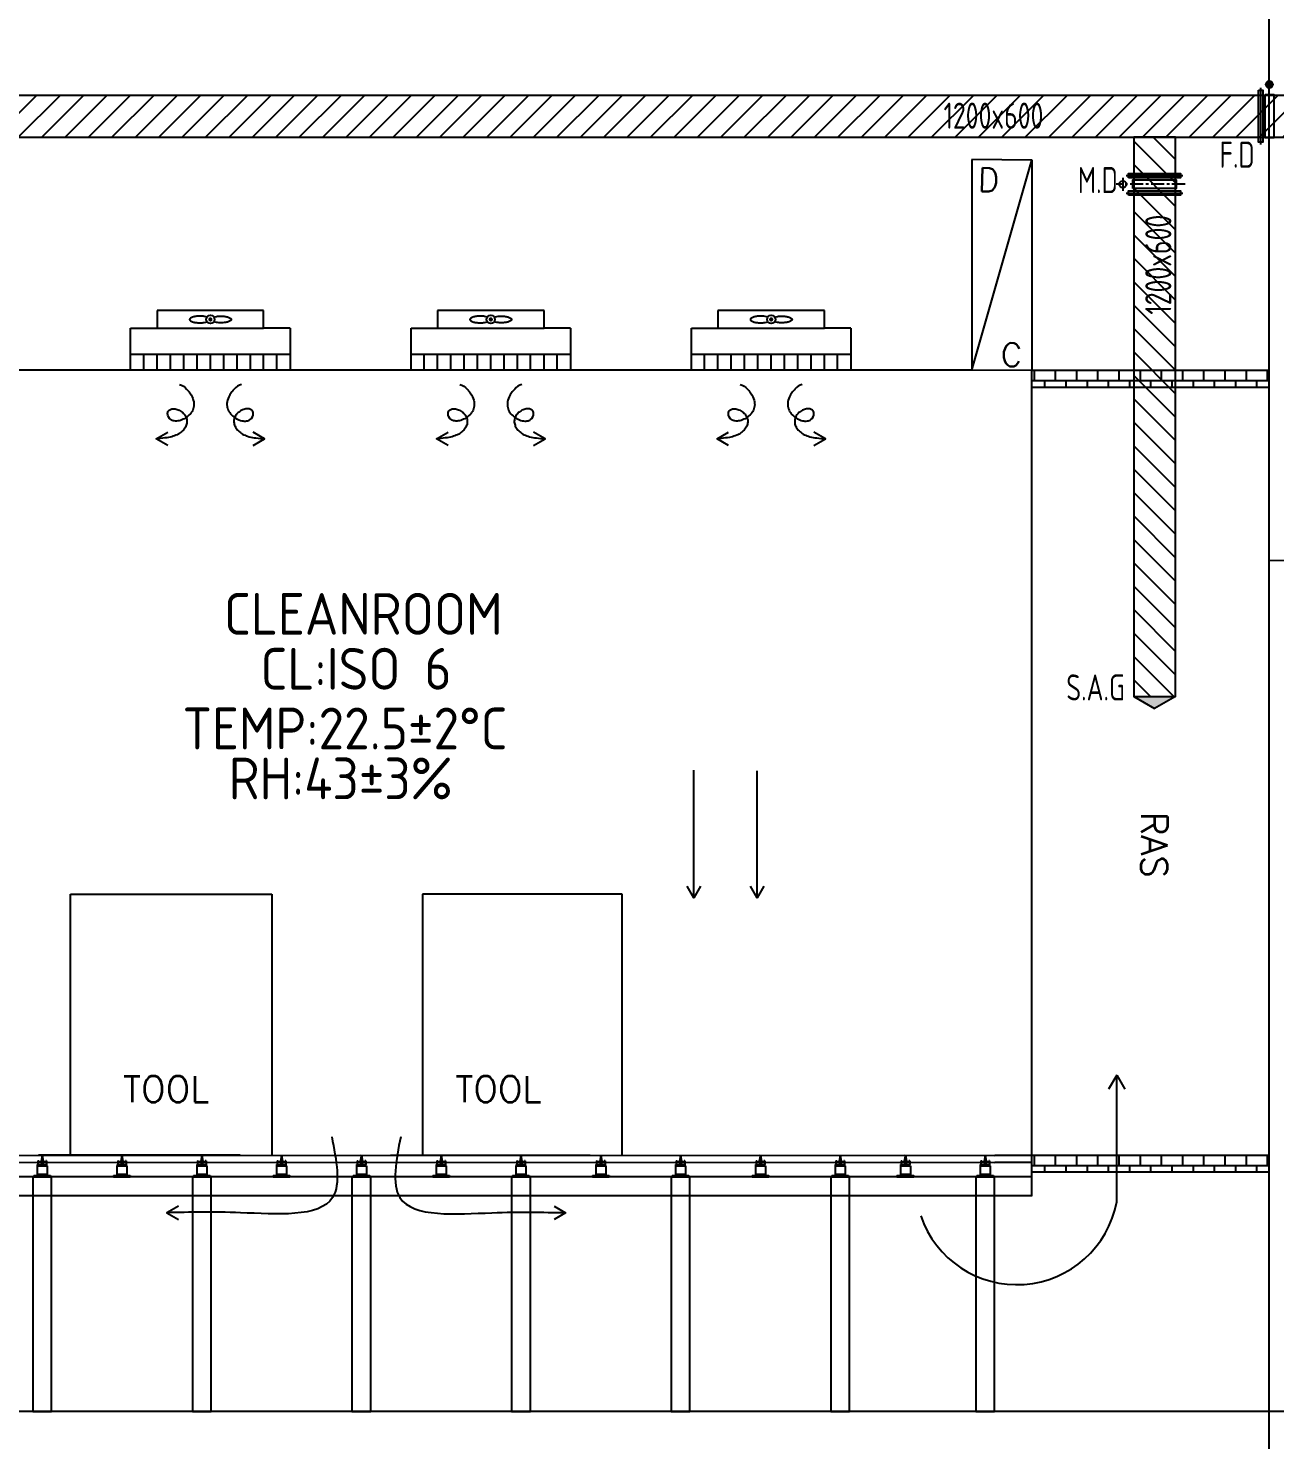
# Model space of a CAD drawing. Header units: millimetres. Extents: x 108 to 3316, y 96 to 2090.
# Drawn here: x 428.6 to 548.1, y 1399 to 1534.3 of the extents above; entities that cross this region are included whole.
import ezdxf
from ezdxf.enums import TextEntityAlignment as Align

# ---------------------------------------------------------------- set-up
doc = ezdxf.new("R2010")
doc.units = ezdxf.units.MM
doc.linetypes.add('CENTER', pattern=[2, 1.25, -0.25, 0.25, -0.25])
for name, color, linetype in [('A-DETL-01', 1, 'Continuous'), ('M-CEQPM-MAU', 22, 'Continuous'), ('M-CMDUCT-LINE', 15, 'Continuous'), ('M-EQPM-TXT', 4, 'Continuous'), ('M-FM-LINE3', 3, 'Continuous'), ('M-HVAC-CMDUCT', 150, 'Continuous'), ('U-EX-TXT', 4, 'Continuous')]:
    doc.layers.add(name, color=color, linetype=linetype)
doc.styles.add('AA-TXT', font='isocp.shx', dxfattribs={"bigfont": 'chineset.shx'})
doc.styles.add('STDTEXT', font='simplex.shx', dxfattribs={"bigfont": 'china.shx'})

msp = doc.modelspace()

# ---------------------------------------------------------------- hatches: boundary and pattern name
at = {"layer": 'M-CEQPM-MAU'}
h = msp.add_hatch(dxfattribs=at)
h.set_pattern_fill('AR-B88', color=252, scale=0.01)
h.set_pattern_definition([(360, (-40365.8733, -83244.0497), (1e-15, 2.032), []), (90, (-40365.8733, -83244.0497), (-1.016, 2.032), [2.032, -2.032])])
h.paths.add_polyline_path([(524.82, 1501.47), (547.57, 1501.47), (547.57, 1499.86), (524.82, 1499.86)])
h = msp.add_hatch(dxfattribs=at)
h.set_pattern_fill('AR-B88', color=252, scale=0.01)
h.set_pattern_definition([(360, (-40365.8733, -83319.2776), (1e-15, 2.032), []), (90, (-40365.8733, -83319.2776), (-1.016, 2.032), [2.032, -2.032])])
h.paths.add_polyline_path([(524.82, 1426.24), (547.57, 1426.24), (547.57, 1424.63), (524.82, 1424.63)])
at = {"layer": 'M-CMDUCT-LINE'}
h = msp.add_hatch(dxfattribs=at)
h.set_pattern_fill('ANSI31', color=256, scale=0.5, style=0)
h.set_pattern_definition([(45, (1261.0104, 1351.3974), (-1.122532, 1.122532), [])])
h.paths.add_polyline_path([(691.61, 1527.85), (377.68, 1527.85), (377.68, 1523.85), (691.61, 1523.85)])
h = msp.add_hatch(dxfattribs=at)
h.set_pattern_fill('ANSI31', color=256, scale=0.5, angle=-90, style=0)
h.set_pattern_definition([(315, (360.6241, 671.4368), (1.122532, 1.122532), [])])
h.paths.add_polyline_path([(534.6, 1523.85), (534.6, 1470.22), (538.6, 1470.22), (538.6, 1523.85)])
at = {"layer": 'M-FM-LINE3', "linetype": 'Continuous'}
h = msp.add_hatch(color=256, dxfattribs=at)
edge = h.paths.add_edge_path()
edge.add_arc((547.6, 1528.89), 0.333, 0, 360)
at = {"layer": 'M-HVAC-CMDUCT'}
msp.add_hatch(color=256, dxfattribs=at).paths.add_polyline_path([(534.6, 1470.22), (538.6, 1470.22), (536.6, 1469.07)])

# ---------------------------------------------------------------- linework, layer by layer
at = {"color": 252}
for points in [[(547.57, 1501.47), (524.82, 1501.47)], [(547.57, 1499.86), (524.82, 1499.86)], [(547.57, 1426.24), (524.82, 1426.24)], [(547.57, 1424.63), (524.82, 1424.63)]]:
    msp.add_lwpolyline(points, dxfattribs=at)
at = {"layer": 'A-DETL-01', "color": 252, "linetype": 'Continuous'}
for p, q in [((547.57, 1539.05), (547.57, 1401.69)), ((547.57, 1401.69), (547.57, 1264.33))]:
    msp.add_line(p, q, dxfattribs=at)
at = {"layer": 'M-CEQPM-MAU', "color": 252}
for p, q in [((524.82, 1521.63), (524.82, 1501.47)), ((524.82, 1501.47), (519.08, 1501.52)), ((432.68, 1426.27), (432.68, 1451.27)), ((432.68, 1451.27), (451.99, 1451.27)), ((451.99, 1451.27), (451.99, 1426.27)), ((485.56, 1451.27), (466.42, 1451.27)), ((466.42, 1451.27), (466.42, 1426.27)), ((485.56, 1426.27), (485.56, 1451.27)), ((448.93, 1426.27), (429.62, 1426.27)), ((463.36, 1426.27), (482.5, 1426.27))]:
    msp.add_line(p, q, dxfattribs=at)
at = {"layer": 'M-CEQPM-MAU', "color": 252, "ltscale": 0.1}
for p, q in [((440.99, 1507.22), (440.99, 1505.52)), ((451.19, 1507.22), (440.99, 1507.22)), ((451.19, 1505.52), (451.19, 1507.22)), ((467.87, 1507.22), (467.87, 1505.52)), ((478.07, 1507.22), (467.87, 1507.22)), ((478.07, 1505.52), (478.07, 1507.22)), ((494.75, 1507.22), (494.75, 1505.52)), ((504.95, 1507.22), (494.75, 1507.22)), ((504.95, 1505.52), (504.95, 1507.22)), ((438.44, 1505.52), (440.99, 1505.52)), ((438.44, 1501.52), (438.44, 1505.52)), ((440.99, 1505.52), (451.19, 1505.52)), ((453.74, 1505.52), (451.19, 1505.52)), ((453.74, 1505.52), (453.74, 1501.52)), ((465.32, 1505.52), (467.87, 1505.52)), ((465.32, 1501.52), (465.32, 1505.52)), ((467.87, 1505.52), (478.07, 1505.52)), ((480.62, 1505.52), (478.07, 1505.52)), ((480.62, 1505.52), (480.62, 1501.52)), ((492.2, 1505.52), (494.75, 1505.52)), ((492.2, 1501.52), (492.2, 1505.52)), ((494.75, 1505.52), (504.95, 1505.52)), ((507.5, 1505.52), (504.95, 1505.52)), ((507.5, 1505.52), (507.5, 1501.52)), ((453.74, 1503.02), (438.44, 1503.02)), ((439.72, 1501.52), (439.72, 1503.02)), ((440.99, 1501.52), (440.99, 1503.02)), ((442.27, 1501.52), (442.27, 1503.02)), ((443.54, 1501.52), (443.54, 1503.02)), ((444.82, 1501.52), (444.82, 1503.02)), ((446.09, 1501.52), (446.09, 1503.02)), ((447.37, 1501.52), (447.37, 1503.02)), ((448.64, 1501.52), (448.64, 1503.02)), ((449.92, 1501.52), (449.92, 1503.02)), ((451.19, 1501.52), (451.19, 1503.02)), ((452.47, 1501.52), (452.47, 1503.02)), ((480.62, 1503.02), (465.32, 1503.02)), ((466.59, 1501.52), (466.59, 1503.02)), ((467.87, 1501.52), (467.87, 1503.02)), ((469.14, 1501.52), (469.14, 1503.02)), ((470.42, 1501.52), (470.42, 1503.02)), ((471.69, 1501.52), (471.69, 1503.02)), ((472.97, 1501.52), (472.97, 1503.02)), ((474.24, 1501.52), (474.24, 1503.02)), ((475.52, 1501.52), (475.52, 1503.02)), ((476.79, 1501.52), (476.79, 1503.02)), ((478.07, 1501.52), (478.07, 1503.02)), ((479.34, 1501.52), (479.34, 1503.02)), ((507.5, 1503.02), (492.2, 1503.02)), ((493.47, 1501.52), (493.47, 1503.02)), ((494.75, 1501.52), (494.75, 1503.02)), ((496.02, 1501.52), (496.02, 1503.02)), ((497.3, 1501.52), (497.3, 1503.02)), ((498.57, 1501.52), (498.57, 1503.02)), ((499.85, 1501.52), (499.85, 1503.02)), ((501.12, 1501.52), (501.12, 1503.02)), ((502.4, 1501.52), (502.4, 1503.02)), ((503.67, 1501.52), (503.67, 1503.02)), ((504.95, 1501.52), (504.95, 1503.02)), ((506.22, 1501.52), (506.22, 1503.02)), ((519.08, 1501.52), (395.72, 1501.52)), ((453.74, 1501.52), (438.44, 1501.52)), ((480.62, 1501.52), (465.32, 1501.52)), ((507.5, 1501.52), (492.2, 1501.52)), ((524.82, 1422.35), (524.82, 1501.47)), ((521.3, 1426.22), (415.6, 1426.24)), ((429.96, 1426.29), (429.86, 1425.65)), ((429.96, 1426.29), (430.06, 1425.65)), ((437.61, 1426.29), (437.51, 1425.65)), ((437.61, 1426.29), (437.71, 1425.65)), ((445.26, 1426.29), (445.16, 1425.65)), ((445.26, 1426.29), (445.36, 1425.65)), ((452.91, 1426.29), (452.81, 1425.65)), ((452.91, 1426.29), (453.01, 1425.65)), ((460.56, 1426.29), (460.46, 1425.65)), ((460.56, 1426.29), (460.66, 1425.65)), ((468.21, 1426.29), (468.11, 1425.65)), ((468.21, 1426.29), (468.31, 1425.65)), ((475.86, 1426.29), (475.76, 1425.65)), ((475.86, 1426.29), (475.96, 1425.65)), ((483.51, 1426.29), (483.41, 1425.65)), ((483.51, 1426.29), (483.61, 1425.65)), ((491.16, 1426.29), (491.06, 1425.65)), ((491.16, 1426.29), (491.26, 1425.65)), ((498.81, 1426.29), (498.71, 1425.65)), ((498.81, 1426.29), (498.91, 1425.65)), ((506.46, 1426.29), (506.36, 1425.65)), ((506.46, 1426.29), (506.56, 1425.65)), ((512.71, 1426.29), (512.61, 1425.65)), ((512.71, 1426.29), (512.82, 1425.65)), ((520.36, 1426.29), (520.26, 1425.65)), ((520.36, 1426.29), (520.47, 1425.65)), ((524.82, 1426.24), (521.3, 1426.24)), ((415.6, 1425.6), (521.3, 1425.58)), ((429.48, 1425.26), (429.48, 1424.41)), ((429.48, 1425.26), (430.44, 1425.26)), ((429.52, 1425.26), (429.52, 1425.39)), ((429.52, 1425.39), (430.4, 1425.39)), ((429.55, 1425.72), (429.55, 1425.39)), ((429.55, 1425.72), (429.63, 1425.72)), ((429.63, 1425.72), (429.63, 1425.65)), ((429.63, 1425.65), (429.91, 1425.65)), ((429.91, 1425.72), (429.9, 1425.39)), ((429.91, 1425.72), (430.01, 1425.72)), ((430.01, 1425.72), (430.03, 1425.39)), ((430.01, 1425.65), (430.3, 1425.65)), ((430.3, 1425.72), (430.3, 1425.65)), ((430.38, 1425.72), (430.3, 1425.72)), ((430.38, 1425.72), (430.38, 1425.39)), ((430.4, 1425.26), (430.4, 1425.39)), ((430.44, 1425.26), (430.44, 1424.41)), ((437.13, 1425.26), (437.13, 1424.41)), ((437.13, 1425.26), (438.09, 1425.26)), ((437.17, 1425.26), (437.17, 1425.39)), ((437.17, 1425.39), (438.05, 1425.39)), ((437.2, 1425.72), (437.2, 1425.39)), ((437.2, 1425.72), (437.28, 1425.72)), ((437.28, 1425.72), (437.28, 1425.65)), ((437.28, 1425.65), (437.56, 1425.65)), ((437.56, 1425.72), (437.55, 1425.39)), ((437.56, 1425.72), (437.66, 1425.72)), ((437.66, 1425.72), (437.68, 1425.39)), ((437.66, 1425.65), (437.95, 1425.65)), ((437.95, 1425.72), (437.95, 1425.65)), ((438.03, 1425.72), (437.95, 1425.72)), ((438.03, 1425.72), (438.03, 1425.39)), ((438.05, 1425.26), (438.05, 1425.39)), ((438.09, 1425.26), (438.09, 1424.41)), ((444.78, 1425.26), (444.78, 1424.41)), ((444.78, 1425.26), (445.74, 1425.26)), ((444.82, 1425.26), (444.82, 1425.39)), ((444.82, 1425.39), (445.7, 1425.39)), ((444.85, 1425.72), (444.85, 1425.39)), ((444.85, 1425.72), (444.93, 1425.72)), ((444.93, 1425.72), (444.93, 1425.65)), ((444.93, 1425.65), (445.21, 1425.65)), ((445.21, 1425.72), (445.2, 1425.39)), ((445.21, 1425.72), (445.31, 1425.72)), ((445.31, 1425.72), (445.33, 1425.39)), ((445.31, 1425.65), (445.6, 1425.65)), ((445.6, 1425.72), (445.6, 1425.65)), ((445.68, 1425.72), (445.6, 1425.72)), ((445.68, 1425.72), (445.68, 1425.39)), ((445.7, 1425.26), (445.7, 1425.39)), ((445.74, 1425.26), (445.74, 1424.41)), ((452.43, 1425.26), (452.43, 1424.41)), ((452.43, 1425.26), (453.39, 1425.26)), ((452.47, 1425.26), (452.47, 1425.39)), ((452.47, 1425.39), (453.35, 1425.39)), ((452.5, 1425.72), (452.5, 1425.39)), ((452.5, 1425.72), (452.58, 1425.72)), ((452.58, 1425.72), (452.58, 1425.65)), ((452.58, 1425.65), (452.86, 1425.65)), ((452.86, 1425.72), (452.85, 1425.39)), ((452.86, 1425.72), (452.96, 1425.72)), ((452.96, 1425.72), (452.98, 1425.39)), ((452.96, 1425.65), (453.25, 1425.65)), ((453.25, 1425.72), (453.25, 1425.65)), ((453.33, 1425.72), (453.25, 1425.72)), ((453.33, 1425.72), (453.33, 1425.39)), ((453.35, 1425.26), (453.35, 1425.39)), ((453.39, 1425.26), (453.39, 1424.41)), ((460.08, 1425.26), (460.08, 1424.41)), ((460.08, 1425.26), (461.04, 1425.26)), ((460.12, 1425.26), (460.12, 1425.39)), ((460.12, 1425.39), (461, 1425.39)), ((460.15, 1425.72), (460.15, 1425.39)), ((460.15, 1425.72), (460.23, 1425.72)), ((460.23, 1425.72), (460.23, 1425.65)), ((460.23, 1425.65), (460.51, 1425.65)), ((460.51, 1425.72), (460.5, 1425.39)), ((460.51, 1425.72), (460.61, 1425.72)), ((460.61, 1425.72), (460.63, 1425.39)), ((460.61, 1425.65), (460.9, 1425.65)), ((460.9, 1425.72), (460.9, 1425.65)), ((460.98, 1425.72), (460.9, 1425.72)), ((460.98, 1425.72), (460.98, 1425.39)), ((461, 1425.26), (461, 1425.39)), ((461.04, 1425.26), (461.04, 1424.41)), ((467.73, 1425.26), (467.73, 1424.41)), ((467.73, 1425.26), (468.69, 1425.26)), ((467.77, 1425.26), (467.77, 1425.39)), ((467.77, 1425.39), (468.65, 1425.39)), ((467.8, 1425.72), (467.8, 1425.39)), ((467.8, 1425.72), (467.88, 1425.72)), ((467.88, 1425.72), (467.88, 1425.65)), ((467.88, 1425.65), (468.16, 1425.65)), ((468.16, 1425.72), (468.15, 1425.39)), ((468.16, 1425.72), (468.26, 1425.72)), ((468.26, 1425.72), (468.28, 1425.39)), ((468.26, 1425.65), (468.55, 1425.65)), ((468.55, 1425.72), (468.55, 1425.65)), ((468.63, 1425.72), (468.55, 1425.72)), ((468.63, 1425.72), (468.63, 1425.39)), ((468.65, 1425.26), (468.65, 1425.39)), ((468.69, 1425.26), (468.69, 1424.41)), ((475.38, 1425.26), (475.38, 1424.41)), ((475.38, 1425.26), (476.34, 1425.26)), ((475.42, 1425.26), (475.42, 1425.39)), ((475.42, 1425.39), (476.3, 1425.39)), ((475.45, 1425.72), (475.45, 1425.39)), ((475.45, 1425.72), (475.53, 1425.72)), ((475.53, 1425.72), (475.53, 1425.65)), ((475.53, 1425.65), (475.81, 1425.65)), ((475.81, 1425.72), (475.8, 1425.39)), ((475.81, 1425.72), (475.91, 1425.72)), ((475.91, 1425.72), (475.93, 1425.39)), ((475.91, 1425.65), (476.2, 1425.65)), ((476.2, 1425.72), (476.2, 1425.65)), ((476.28, 1425.72), (476.2, 1425.72)), ((476.28, 1425.72), (476.28, 1425.39)), ((476.3, 1425.26), (476.3, 1425.39)), ((476.34, 1425.26), (476.34, 1424.41)), ((483.03, 1425.26), (483.03, 1424.41)), ((483.03, 1425.26), (483.99, 1425.26)), ((483.07, 1425.26), (483.07, 1425.39)), ((483.07, 1425.39), (483.95, 1425.39)), ((483.1, 1425.72), (483.1, 1425.39)), ((483.1, 1425.72), (483.18, 1425.72)), ((483.18, 1425.72), (483.18, 1425.65)), ((483.18, 1425.65), (483.46, 1425.65)), ((483.46, 1425.72), (483.45, 1425.39)), ((483.46, 1425.72), (483.56, 1425.72)), ((483.56, 1425.72), (483.58, 1425.39)), ((483.56, 1425.65), (483.85, 1425.65)), ((483.85, 1425.72), (483.85, 1425.65)), ((483.93, 1425.72), (483.85, 1425.72)), ((483.93, 1425.72), (483.93, 1425.39)), ((483.95, 1425.26), (483.95, 1425.39)), ((483.99, 1425.26), (483.99, 1424.41)), ((490.68, 1425.26), (490.68, 1424.41)), ((490.68, 1425.26), (491.64, 1425.26)), ((490.72, 1425.26), (490.72, 1425.39)), ((490.72, 1425.39), (491.6, 1425.39)), ((490.75, 1425.72), (490.75, 1425.39)), ((490.75, 1425.72), (490.83, 1425.72)), ((490.83, 1425.72), (490.83, 1425.65)), ((490.83, 1425.65), (491.11, 1425.65)), ((491.11, 1425.72), (491.1, 1425.39)), ((491.11, 1425.72), (491.21, 1425.72)), ((491.21, 1425.72), (491.23, 1425.39)), ((491.21, 1425.65), (491.5, 1425.65)), ((491.5, 1425.72), (491.5, 1425.65)), ((491.58, 1425.72), (491.5, 1425.72)), ((491.58, 1425.72), (491.58, 1425.39)), ((491.6, 1425.26), (491.6, 1425.39)), ((491.64, 1425.26), (491.64, 1424.41)), ((498.33, 1425.26), (498.33, 1424.41)), ((498.33, 1425.26), (499.29, 1425.26)), ((498.37, 1425.26), (498.37, 1425.39)), ((498.37, 1425.39), (499.25, 1425.39)), ((498.4, 1425.72), (498.4, 1425.39)), ((498.4, 1425.72), (498.48, 1425.72)), ((498.48, 1425.72), (498.48, 1425.65)), ((498.48, 1425.65), (498.76, 1425.65)), ((498.76, 1425.72), (498.75, 1425.39)), ((498.76, 1425.72), (498.86, 1425.72)), ((498.86, 1425.72), (498.88, 1425.39)), ((498.86, 1425.65), (499.15, 1425.65)), ((499.15, 1425.72), (499.15, 1425.65)), ((499.23, 1425.72), (499.15, 1425.72)), ((499.23, 1425.72), (499.23, 1425.39)), ((499.25, 1425.26), (499.25, 1425.39)), ((499.29, 1425.26), (499.29, 1424.41)), ((505.98, 1425.26), (505.98, 1424.41)), ((505.98, 1425.26), (506.94, 1425.26)), ((506.02, 1425.26), (506.02, 1425.39)), ((506.02, 1425.39), (506.9, 1425.39)), ((506.05, 1425.72), (506.05, 1425.39)), ((506.05, 1425.72), (506.13, 1425.72)), ((506.13, 1425.72), (506.13, 1425.65)), ((506.13, 1425.65), (506.41, 1425.65)), ((506.41, 1425.72), (506.4, 1425.39)), ((506.41, 1425.72), (506.51, 1425.72)), ((506.51, 1425.72), (506.53, 1425.39)), ((506.51, 1425.65), (506.8, 1425.65)), ((506.8, 1425.72), (506.8, 1425.65)), ((506.88, 1425.72), (506.8, 1425.72)), ((506.88, 1425.72), (506.88, 1425.39)), ((506.9, 1425.26), (506.9, 1425.39)), ((506.94, 1425.26), (506.94, 1424.41)), ((512.23, 1425.26), (512.23, 1424.41)), ((512.23, 1425.26), (513.19, 1425.26)), ((512.27, 1425.26), (512.27, 1425.39)), ((512.27, 1425.39), (513.15, 1425.39)), ((512.3, 1425.72), (512.3, 1425.39)), ((512.3, 1425.72), (512.38, 1425.72)), ((512.38, 1425.72), (512.38, 1425.65)), ((512.38, 1425.65), (512.66, 1425.65)), ((512.67, 1425.72), (512.65, 1425.39)), ((512.67, 1425.72), (512.76, 1425.72)), ((512.76, 1425.72), (512.78, 1425.39)), ((512.77, 1425.65), (513.05, 1425.65)), ((513.05, 1425.72), (513.05, 1425.65)), ((513.13, 1425.72), (513.05, 1425.72)), ((513.13, 1425.72), (513.13, 1425.39)), ((513.15, 1425.26), (513.15, 1425.39)), ((513.19, 1425.26), (513.19, 1424.41)), ((519.88, 1425.26), (519.88, 1424.41)), ((519.88, 1425.26), (520.84, 1425.26)), ((519.92, 1425.26), (519.92, 1425.39)), ((519.92, 1425.39), (520.8, 1425.39)), ((519.95, 1425.72), (519.95, 1425.39)), ((519.95, 1425.72), (520.03, 1425.72)), ((520.03, 1425.72), (520.03, 1425.65)), ((520.03, 1425.65), (520.31, 1425.65)), ((520.32, 1425.72), (520.3, 1425.39)), ((520.32, 1425.72), (520.41, 1425.72)), ((520.41, 1425.72), (520.43, 1425.39)), ((520.42, 1425.65), (520.7, 1425.65)), ((520.7, 1425.72), (520.7, 1425.65)), ((520.78, 1425.72), (520.7, 1425.72)), ((520.78, 1425.72), (520.78, 1425.39)), ((520.8, 1425.26), (520.8, 1425.39)), ((520.84, 1425.26), (520.84, 1424.41)), ((521.3, 1425.6), (524.82, 1425.6)), ((429.16, 1424.33), (430.76, 1424.33)), ((429.16, 1424.33), (429.16, 1424.2)), ((429.16, 1424.2), (430.76, 1424.2)), ((430.44, 1424.41), (429.48, 1424.41)), ((429.53, 1424.41), (429.53, 1424.33)), ((430.39, 1424.41), (430.39, 1424.33)), ((430.76, 1424.33), (430.76, 1424.2)), ((436.81, 1424.33), (438.41, 1424.33)), ((436.81, 1424.33), (436.81, 1424.2)), ((436.81, 1424.2), (438.41, 1424.2)), ((438.09, 1424.41), (437.13, 1424.41)), ((437.18, 1424.41), (437.18, 1424.33)), ((438.04, 1424.41), (438.04, 1424.33)), ((438.41, 1424.33), (438.41, 1424.2)), ((444.46, 1424.33), (446.06, 1424.33)), ((444.46, 1424.33), (444.46, 1424.2)), ((444.46, 1424.2), (446.06, 1424.2)), ((445.74, 1424.41), (444.78, 1424.41)), ((444.83, 1424.41), (444.83, 1424.33)), ((445.69, 1424.41), (445.69, 1424.33)), ((446.06, 1424.33), (446.06, 1424.2)), ((452.11, 1424.33), (453.71, 1424.33)), ((452.11, 1424.33), (452.11, 1424.2)), ((452.11, 1424.2), (453.71, 1424.2)), ((453.39, 1424.41), (452.43, 1424.41)), ((452.48, 1424.41), (452.48, 1424.33)), ((453.34, 1424.41), (453.34, 1424.33)), ((453.71, 1424.33), (453.71, 1424.2)), ((459.76, 1424.33), (461.36, 1424.33)), ((459.76, 1424.33), (459.76, 1424.2)), ((459.76, 1424.2), (461.36, 1424.2)), ((461.04, 1424.41), (460.08, 1424.41)), ((460.13, 1424.41), (460.13, 1424.33)), ((460.99, 1424.41), (460.99, 1424.33)), ((461.36, 1424.33), (461.36, 1424.2)), ((467.41, 1424.33), (469.01, 1424.33)), ((467.41, 1424.33), (467.41, 1424.2)), ((467.41, 1424.2), (469.01, 1424.2)), ((468.69, 1424.41), (467.73, 1424.41)), ((467.78, 1424.41), (467.78, 1424.33)), ((468.64, 1424.41), (468.64, 1424.33)), ((469.01, 1424.33), (469.01, 1424.2)), ((475.06, 1424.33), (476.66, 1424.33)), ((475.06, 1424.33), (475.06, 1424.2)), ((475.06, 1424.2), (476.66, 1424.2)), ((476.34, 1424.41), (475.38, 1424.41)), ((475.43, 1424.41), (475.43, 1424.33)), ((476.29, 1424.41), (476.29, 1424.33)), ((476.66, 1424.33), (476.66, 1424.2)), ((482.71, 1424.33), (484.31, 1424.33)), ((482.71, 1424.33), (482.71, 1424.2)), ((482.71, 1424.2), (484.31, 1424.2)), ((483.99, 1424.41), (483.03, 1424.41)), ((483.08, 1424.41), (483.08, 1424.33)), ((483.94, 1424.41), (483.94, 1424.33)), ((484.31, 1424.33), (484.31, 1424.2)), ((490.36, 1424.33), (491.96, 1424.33)), ((490.36, 1424.33), (490.36, 1424.2)), ((490.36, 1424.2), (491.96, 1424.2)), ((491.64, 1424.41), (490.68, 1424.41)), ((490.73, 1424.41), (490.73, 1424.33)), ((491.59, 1424.41), (491.59, 1424.33)), ((491.96, 1424.33), (491.96, 1424.2)), ((498.01, 1424.33), (499.61, 1424.33)), ((498.01, 1424.33), (498.01, 1424.2)), ((498.01, 1424.2), (499.61, 1424.2)), ((499.29, 1424.41), (498.33, 1424.41)), ((498.38, 1424.41), (498.38, 1424.33)), ((499.24, 1424.41), (499.24, 1424.33)), ((499.61, 1424.33), (499.61, 1424.2)), ((505.66, 1424.33), (507.26, 1424.33)), ((505.66, 1424.33), (505.66, 1424.2)), ((505.66, 1424.2), (507.26, 1424.2)), ((506.94, 1424.41), (505.98, 1424.41)), ((506.03, 1424.41), (506.03, 1424.33)), ((506.89, 1424.41), (506.89, 1424.33)), ((507.26, 1424.33), (507.26, 1424.2)), ((511.91, 1424.33), (513.51, 1424.33)), ((511.91, 1424.33), (511.91, 1424.2)), ((511.91, 1424.2), (513.51, 1424.2)), ((513.19, 1424.41), (512.23, 1424.41)), ((512.29, 1424.41), (512.29, 1424.33)), ((513.14, 1424.41), (513.14, 1424.33)), ((513.51, 1424.33), (513.51, 1424.2)), ((519.56, 1424.33), (521.16, 1424.33)), ((519.56, 1424.33), (519.56, 1424.2)), ((519.56, 1424.2), (521.16, 1424.2)), ((520.84, 1424.41), (519.88, 1424.41)), ((519.94, 1424.41), (519.94, 1424.33)), ((520.79, 1424.41), (520.79, 1424.33)), ((521.16, 1424.33), (521.16, 1424.2))]:
    msp.add_line(p, q, dxfattribs=at)
at = {"layer": 'M-CEQPM-MAU', "color": 252}
msp.add_lwpolyline([(519.08, 1521.69), (519.08, 1501.52), (524.82, 1521.63)], close=True, dxfattribs=at)
at = {"layer": 'M-CEQPM-MAU', "color": 252, "ltscale": 0.1}
for points in [[(445.77, 1506.6, 0.03966), (445.5, 1506.66, 0.032614), (445.09, 1506.68, 0.032614), (444.68, 1506.66, 0.044087), (444.38, 1506.59, 0.086721), (444.14, 1506.46, 0.233651), (444.09, 1506.37, 0.233651), (444.14, 1506.27, 0.086721), (444.38, 1506.14, 0.044087), (444.68, 1506.08, 0.032614), (445.09, 1506.05, 0.032614), (445.5, 1506.08, 0.03966), (445.77, 1506.14)], [(446.42, 1506.6, -0.03966), (446.68, 1506.66, -0.032614), (447.09, 1506.68, -0.032614), (447.5, 1506.66, -0.044087), (447.8, 1506.59, -0.086721), (448.04, 1506.46, -0.233651), (448.09, 1506.37, -0.233651), (448.04, 1506.27, -0.086721), (447.8, 1506.14, -0.044087), (447.5, 1506.08, -0.032614), (447.09, 1506.05, -0.032614), (446.68, 1506.08, -0.03966), (446.42, 1506.14)], [(472.64, 1506.6, 0.03966), (472.38, 1506.66, 0.032614), (471.97, 1506.68, 0.032614), (471.56, 1506.66, 0.044087), (471.26, 1506.59, 0.086721), (471.02, 1506.46, 0.233651), (470.97, 1506.37, 0.233651), (471.02, 1506.27, 0.086721), (471.26, 1506.14, 0.044087), (471.56, 1506.08, 0.032614), (471.97, 1506.05, 0.032614), (472.38, 1506.08, 0.03966), (472.64, 1506.14)], [(473.3, 1506.6, -0.03966), (473.56, 1506.66, -0.032614), (473.97, 1506.68, -0.032614), (474.38, 1506.66, -0.044087), (474.68, 1506.59, -0.086721), (474.92, 1506.46, -0.233651), (474.97, 1506.37, -0.233651), (474.92, 1506.27, -0.086721), (474.68, 1506.14, -0.044087), (474.38, 1506.08, -0.032614), (473.97, 1506.05, -0.032614), (473.56, 1506.08, -0.03966), (473.3, 1506.14)], [(499.52, 1506.6, 0.03966), (499.26, 1506.66, 0.032614), (498.85, 1506.68, 0.032614), (498.44, 1506.66, 0.044087), (498.14, 1506.59, 0.086721), (497.9, 1506.46, 0.233651), (497.85, 1506.37, 0.233651), (497.9, 1506.27, 0.086721), (498.14, 1506.14, 0.044087), (498.44, 1506.08, 0.032614), (498.85, 1506.05, 0.032614), (499.26, 1506.08, 0.03966), (499.52, 1506.14)], [(500.17, 1506.6, -0.03966), (500.44, 1506.66, -0.032614), (500.85, 1506.68, -0.032614), (501.26, 1506.66, -0.044087), (501.56, 1506.59, -0.086721), (501.8, 1506.46, -0.233651), (501.85, 1506.37, -0.233651), (501.8, 1506.27, -0.086721), (501.56, 1506.14, -0.044087), (501.26, 1506.08, -0.032614), (500.85, 1506.05, -0.032614), (500.44, 1506.08, -0.03966), (500.17, 1506.14)]]:
    msp.add_lwpolyline(points, format="xyb", dxfattribs=at)
at = {"layer": 'M-CEQPM-MAU', "color": 252, "ltscale": 0.1, "const_width": 0.2}
for points in [[(445.99, 1506.37, 1), (446.19, 1506.37, 1)], [(472.87, 1506.37, 1), (473.07, 1506.37, 1)], [(499.75, 1506.37, 1), (499.95, 1506.37, 1)]]:
    msp.add_lwpolyline(points, format="xyb", close=True, dxfattribs=at)
at = {"layer": 'M-CEQPM-MAU', "color": 252, "ltscale": 0.1}
for points in [[(415.6, 1422.4), (524.82, 1422.4), (524.82, 1424.2), (415.6, 1424.2)], [(524.82, 1424.2), (521.3, 1424.2)]]:
    msp.add_lwpolyline(points, dxfattribs=at)
for points in [[(430.86, 1401.69), (430.86, 1424.2), (429.06, 1424.2), (429.06, 1401.69)], [(446.16, 1401.69), (446.16, 1424.2), (444.36, 1424.2), (444.36, 1401.69)], [(461.46, 1401.69), (461.46, 1424.2), (459.66, 1424.2), (459.66, 1401.69)], [(476.76, 1401.69), (476.76, 1424.2), (474.96, 1424.2), (474.96, 1401.69)], [(492.06, 1401.69), (492.06, 1424.2), (490.26, 1424.2), (490.26, 1401.69)], [(507.36, 1401.69), (507.36, 1424.2), (505.56, 1424.2), (505.56, 1401.69)], [(521.26, 1401.69), (521.26, 1424.2), (519.46, 1424.2), (519.46, 1401.69)]]:
    msp.add_lwpolyline(points, close=True, dxfattribs=at)
for centre in [(446.09, 1506.37), (472.97, 1506.37), (499.85, 1506.37)]:
    msp.add_circle(centre, 0.4, dxfattribs=at)
at = {"layer": 'M-FM-LINE3', "linetype": 'CENTER'}
for p, q in [((547.6, 1522.93), (547.6, 1529.52)), ((533.56, 1519.95), (533.56, 1518.7)), ((539.52, 1519.33), (532.93, 1519.33))]:
    msp.add_line(p, q, dxfattribs=at)
at = {"layer": 'M-FM-LINE3'}
for p, q in [((546.77, 1528.56), (546.77, 1523.14)), ((533.89, 1520.16), (539.31, 1520.16)), ((533.89, 1518.49), (539.31, 1518.49))]:
    msp.add_line(p, q, dxfattribs=at)
for points in [[(546.56, 1528.35), (546.98, 1528.35), (546.98, 1523.35), (546.56, 1523.35)], [(547.19, 1527.93), (548.02, 1527.93), (548.02, 1523.77), (547.19, 1523.77)], [(534.1, 1519.95), (534.1, 1520.37), (539.1, 1520.37), (539.1, 1519.95)], [(534.52, 1518.91), (534.52, 1519.74), (538.68, 1519.74), (538.68, 1518.91)], [(534.1, 1518.29), (534.1, 1518.7), (539.1, 1518.7), (539.1, 1518.29)]]:
    msp.add_lwpolyline(points, close=True, dxfattribs=at)
for centre in [(547.6, 1528.89), (533.56, 1519.33)]:
    msp.add_circle(centre, 0.333, dxfattribs=at)
at = {"layer": 'M-HVAC-CMDUCT'}
for p in [(534.6, 1470.22), (538.6, 1470.22)]:
    msp.add_line(p, (536.6, 1469.07), dxfattribs=at)
at = {"layer": 'M-HVAC-CMDUCT', "color": 252}
for p, q in [((492.43, 1450.94), (492.43, 1463.17)), ((498.52, 1450.94), (498.52, 1463.1))]:
    msp.add_line(p, q, dxfattribs=at)
at = {"layer": 'M-HVAC-CMDUCT'}
for points in [[(691.61, 1527.85), (377.68, 1527.85), (377.68, 1523.85), (691.61, 1523.85)], [(534.6, 1523.85), (534.6, 1470.22), (538.6, 1470.22), (538.6, 1523.85)]]:
    msp.add_lwpolyline(points, close=True, dxfattribs=at)
at = {"layer": 'M-HVAC-CMDUCT', "color": 252, "ltscale": 0.1}
for points in [[(443.13, 1500.15, -0.140241), (443.81, 1499.69, -0.038232), (444.05, 1499.44), (444.12, 1499.34), (444.24, 1499.14), (444.33, 1498.95), (444.4, 1498.78), (444.45, 1498.62), (444.49, 1498.47), (444.5, 1498.32), (444.51, 1498.18), (444.5, 1498.05), (444.48, 1497.92), (444.44, 1497.8), (444.39, 1497.68), (444.33, 1497.56), (444.25, 1497.45), (444.17, 1497.33), (444.07, 1497.23), (443.96, 1497.12), (443.85, 1497.03), (443.73, 1496.94), (443.61, 1496.86), (443.48, 1496.8), (443.36, 1496.74), (443.23, 1496.7), (443.1, 1496.66), (442.97, 1496.64), (442.85, 1496.63), (442.74, 1496.63), (442.63, 1496.64), (442.53, 1496.66), (442.44, 1496.69), (442.37, 1496.73), (442.29, 1496.78, -0.282011), (441.99, 1497.36, -0.222152), (442.13, 1497.68, -0.123311), (442.39, 1497.79), (442.49, 1497.8), (442.59, 1497.8), (442.7, 1497.79), (442.8, 1497.78), (442.9, 1497.75), (443.01, 1497.71), (443.1, 1497.67), (443.19, 1497.62), (443.28, 1497.56), (443.37, 1497.5), (443.44, 1497.44), (443.52, 1497.37), (443.58, 1497.29), (443.64, 1497.22), (443.69, 1497.14), (443.74, 1497.06), (443.77, 1496.98), (443.8, 1496.89), (443.83, 1496.81), (443.84, 1496.71), (443.84, 1496.62), (443.84, 1496.52), (443.83, 1496.43), (443.81, 1496.33), (443.78, 1496.23), (443.74, 1496.13), (443.69, 1496.04), (443.64, 1495.94), (443.57, 1495.85), (443.5, 1495.76), (443.41, 1495.68), (443.32, 1495.6), (443.22, 1495.52), (443.12, 1495.45), (443.01, 1495.39), (442.9, 1495.32), (442.78, 1495.27), (442.65, 1495.22), (442.52, 1495.17), (442.38, 1495.13), (442.24, 1495.09), (442.08, 1495.06), (441.91, 1495.03), (441.72, 1495.01), (441.53, 1494.98), (441.32, 1494.97), (441.11, 1494.95), (440.9, 1494.94)], [(449.06, 1500.15, 0.140241), (448.38, 1499.69, 0.038232), (448.14, 1499.44), (448.07, 1499.34), (447.95, 1499.14), (447.85, 1498.95), (447.78, 1498.78), (447.73, 1498.62), (447.7, 1498.47), (447.68, 1498.32), (447.68, 1498.18), (447.69, 1498.05), (447.71, 1497.92), (447.75, 1497.8), (447.8, 1497.68), (447.86, 1497.56), (447.94, 1497.45), (448.02, 1497.33), (448.12, 1497.23), (448.22, 1497.12), (448.33, 1497.03), (448.45, 1496.94), (448.58, 1496.86), (448.7, 1496.8), (448.83, 1496.74), (448.96, 1496.7), (449.09, 1496.66), (449.22, 1496.64), (449.34, 1496.63), (449.45, 1496.63), (449.56, 1496.64), (449.66, 1496.66), (449.74, 1496.69), (449.82, 1496.73), (449.89, 1496.78, 0.282011), (450.19, 1497.36, 0.222152), (450.06, 1497.68, 0.123311), (449.8, 1497.79), (449.7, 1497.8), (449.6, 1497.8), (449.49, 1497.79), (449.39, 1497.78), (449.28, 1497.75), (449.18, 1497.71), (449.09, 1497.67), (448.99, 1497.62), (448.9, 1497.56), (448.82, 1497.5), (448.74, 1497.44), (448.67, 1497.37), (448.6, 1497.29), (448.55, 1497.22), (448.49, 1497.14), (448.45, 1497.06), (448.41, 1496.98), (448.38, 1496.89), (448.36, 1496.81), (448.35, 1496.71), (448.34, 1496.62), (448.35, 1496.52), (448.36, 1496.43), (448.38, 1496.33), (448.41, 1496.23), (448.45, 1496.13), (448.49, 1496.04), (448.55, 1495.94), (448.62, 1495.85), (448.69, 1495.76), (448.77, 1495.68), (448.87, 1495.6), (448.96, 1495.52), (449.07, 1495.45), (449.18, 1495.39), (449.29, 1495.32), (449.41, 1495.27), (449.53, 1495.22), (449.66, 1495.17), (449.8, 1495.13), (449.95, 1495.09), (450.11, 1495.06), (450.28, 1495.03), (450.46, 1495.01), (450.66, 1494.98), (450.87, 1494.97), (451.08, 1494.95), (451.29, 1494.94)], [(470.01, 1500.15, -0.140241), (470.69, 1499.69, -0.038232), (470.93, 1499.44), (471, 1499.34), (471.11, 1499.14), (471.21, 1498.95), (471.28, 1498.78), (471.33, 1498.62), (471.36, 1498.47), (471.38, 1498.32), (471.39, 1498.18), (471.38, 1498.05), (471.35, 1497.92), (471.32, 1497.8), (471.27, 1497.68), (471.2, 1497.56), (471.13, 1497.45), (471.04, 1497.33), (470.95, 1497.23), (470.84, 1497.12), (470.73, 1497.03), (470.61, 1496.94), (470.49, 1496.86), (470.36, 1496.8), (470.23, 1496.74), (470.1, 1496.7), (469.98, 1496.66), (469.85, 1496.64), (469.73, 1496.63), (469.61, 1496.63), (469.51, 1496.64), (469.41, 1496.66), (469.32, 1496.69), (469.24, 1496.73), (469.17, 1496.78, -0.282011), (468.87, 1497.36, -0.222152), (469.01, 1497.68, -0.123311), (469.27, 1497.79), (469.37, 1497.8), (469.47, 1497.8), (469.58, 1497.79), (469.68, 1497.78), (469.78, 1497.75), (469.88, 1497.71), (469.98, 1497.67), (470.07, 1497.62), (470.16, 1497.56), (470.25, 1497.5), (470.32, 1497.44), (470.4, 1497.37), (470.46, 1497.29), (470.52, 1497.22), (470.57, 1497.14), (470.62, 1497.06), (470.65, 1496.98), (470.68, 1496.89), (470.7, 1496.81), (470.72, 1496.71), (470.72, 1496.62), (470.72, 1496.52), (470.71, 1496.43), (470.69, 1496.33), (470.66, 1496.23), (470.62, 1496.13), (470.57, 1496.04), (470.52, 1495.94), (470.45, 1495.85), (470.37, 1495.76), (470.29, 1495.68), (470.2, 1495.6), (470.1, 1495.52), (470, 1495.45), (469.89, 1495.39), (469.78, 1495.32), (469.66, 1495.27), (469.53, 1495.22), (469.4, 1495.17), (469.26, 1495.13), (469.12, 1495.09), (468.96, 1495.06), (468.79, 1495.03), (468.6, 1495.01), (468.4, 1494.98), (468.2, 1494.97), (467.99, 1494.95), (467.78, 1494.94)], [(475.93, 1500.15, 0.140241), (475.26, 1499.69, 0.038232), (475.02, 1499.44), (474.95, 1499.34), (474.83, 1499.14), (474.73, 1498.95), (474.66, 1498.78), (474.61, 1498.62), (474.58, 1498.47), (474.56, 1498.32), (474.56, 1498.18), (474.57, 1498.05), (474.59, 1497.92), (474.63, 1497.8), (474.68, 1497.68), (474.74, 1497.56), (474.81, 1497.45), (474.9, 1497.33), (475, 1497.23), (475.1, 1497.12), (475.21, 1497.03), (475.33, 1496.94), (475.45, 1496.86), (475.58, 1496.8), (475.71, 1496.74), (475.84, 1496.7), (475.97, 1496.66), (476.09, 1496.64), (476.22, 1496.63), (476.33, 1496.63), (476.44, 1496.64), (476.54, 1496.66), (476.62, 1496.69), (476.7, 1496.73), (476.77, 1496.78, 0.282011), (477.07, 1497.36, 0.222152), (476.94, 1497.68, 0.123311), (476.67, 1497.79), (476.58, 1497.8), (476.47, 1497.8), (476.37, 1497.79), (476.26, 1497.78), (476.16, 1497.75), (476.06, 1497.71), (475.96, 1497.67), (475.87, 1497.62), (475.78, 1497.56), (475.7, 1497.5), (475.62, 1497.44), (475.55, 1497.37), (475.48, 1497.29), (475.42, 1497.22), (475.37, 1497.14), (475.33, 1497.06), (475.29, 1496.98), (475.26, 1496.89), (475.24, 1496.81), (475.23, 1496.71), (475.22, 1496.62), (475.22, 1496.52), (475.24, 1496.43), (475.26, 1496.33), (475.29, 1496.23), (475.32, 1496.13), (475.37, 1496.04), (475.43, 1495.94), (475.5, 1495.85), (475.57, 1495.76), (475.65, 1495.68), (475.74, 1495.6), (475.84, 1495.52), (475.95, 1495.45), (476.05, 1495.39), (476.17, 1495.32), (476.29, 1495.27), (476.41, 1495.22), (476.54, 1495.17), (476.68, 1495.13), (476.83, 1495.09), (476.99, 1495.06), (477.16, 1495.03), (477.34, 1495.01), (477.54, 1494.98), (477.75, 1494.97), (477.96, 1494.95), (478.17, 1494.94)], [(496.89, 1500.15, -0.140241), (497.57, 1499.69, -0.038232), (497.81, 1499.44), (497.87, 1499.34), (497.99, 1499.14), (498.09, 1498.95), (498.16, 1498.78), (498.21, 1498.62), (498.24, 1498.47), (498.26, 1498.32), (498.27, 1498.18), (498.26, 1498.05), (498.23, 1497.92), (498.2, 1497.8), (498.15, 1497.68), (498.08, 1497.56), (498.01, 1497.45), (497.92, 1497.33), (497.83, 1497.23), (497.72, 1497.12), (497.61, 1497.03), (497.49, 1496.94), (497.37, 1496.86), (497.24, 1496.8), (497.11, 1496.74), (496.98, 1496.7), (496.85, 1496.66), (496.73, 1496.64), (496.61, 1496.63), (496.49, 1496.63), (496.38, 1496.64), (496.29, 1496.66), (496.2, 1496.69), (496.12, 1496.73), (496.05, 1496.78, -0.282011), (495.75, 1497.36, -0.222152), (495.89, 1497.68, -0.123311), (496.15, 1497.79), (496.25, 1497.8), (496.35, 1497.8), (496.45, 1497.79), (496.56, 1497.78), (496.66, 1497.75), (496.76, 1497.71), (496.86, 1497.67), (496.95, 1497.62), (497.04, 1497.56), (497.12, 1497.5), (497.2, 1497.44), (497.27, 1497.37), (497.34, 1497.29), (497.4, 1497.22), (497.45, 1497.14), (497.49, 1497.06), (497.53, 1496.98), (497.56, 1496.89), (497.58, 1496.81), (497.6, 1496.71), (497.6, 1496.62), (497.6, 1496.52), (497.59, 1496.43), (497.57, 1496.33), (497.54, 1496.23), (497.5, 1496.13), (497.45, 1496.04), (497.39, 1495.94), (497.33, 1495.85), (497.25, 1495.76), (497.17, 1495.68), (497.08, 1495.6), (496.98, 1495.52), (496.88, 1495.45), (496.77, 1495.39), (496.65, 1495.32), (496.54, 1495.27), (496.41, 1495.22), (496.28, 1495.17), (496.14, 1495.13), (495.99, 1495.09), (495.84, 1495.06), (495.66, 1495.03), (495.48, 1495.01), (495.28, 1494.98), (495.08, 1494.97), (494.87, 1494.95), (494.66, 1494.94)], [(502.81, 1500.15, 0.140241), (502.13, 1499.69, 0.038232), (501.9, 1499.44), (501.83, 1499.34), (501.71, 1499.14), (501.61, 1498.95), (501.54, 1498.78), (501.49, 1498.62), (501.46, 1498.47), (501.44, 1498.32), (501.44, 1498.18), (501.45, 1498.05), (501.47, 1497.92), (501.51, 1497.8), (501.56, 1497.68), (501.62, 1497.56), (501.69, 1497.45), (501.78, 1497.33), (501.87, 1497.23), (501.98, 1497.12), (502.09, 1497.03), (502.21, 1496.94), (502.33, 1496.86), (502.46, 1496.8), (502.59, 1496.74), (502.72, 1496.7), (502.85, 1496.66), (502.97, 1496.64), (503.09, 1496.63), (503.21, 1496.63), (503.32, 1496.64), (503.41, 1496.66), (503.5, 1496.69), (503.58, 1496.73), (503.65, 1496.78, 0.282011), (503.95, 1497.36, 0.222152), (503.81, 1497.68, 0.123311), (503.55, 1497.79), (503.46, 1497.8), (503.35, 1497.8), (503.25, 1497.79), (503.14, 1497.78), (503.04, 1497.75), (502.94, 1497.71), (502.84, 1497.67), (502.75, 1497.62), (502.66, 1497.56), (502.58, 1497.5), (502.5, 1497.44), (502.43, 1497.37), (502.36, 1497.29), (502.3, 1497.22), (502.25, 1497.14), (502.21, 1497.06), (502.17, 1496.98), (502.14, 1496.89), (502.12, 1496.81), (502.1, 1496.71), (502.1, 1496.62), (502.1, 1496.52), (502.11, 1496.43), (502.13, 1496.33), (502.16, 1496.23), (502.2, 1496.13), (502.25, 1496.04), (502.31, 1495.94), (502.37, 1495.85), (502.45, 1495.76), (502.53, 1495.68), (502.62, 1495.6), (502.72, 1495.52), (502.82, 1495.45), (502.93, 1495.39), (503.05, 1495.32), (503.17, 1495.27), (503.29, 1495.22), (503.42, 1495.17), (503.56, 1495.13), (503.71, 1495.09), (503.87, 1495.06), (504.04, 1495.03), (504.22, 1495.01), (504.42, 1494.98), (504.62, 1494.97), (504.84, 1494.95), (505.05, 1494.94)]]:
    msp.add_lwpolyline(points, format="xyb", dxfattribs=at)
for points in [[(442, 1494.3), (440.9, 1494.94), (442, 1495.58)], [(450.18, 1494.3), (451.29, 1494.94), (450.18, 1495.58)], [(468.88, 1494.3), (467.78, 1494.94), (468.88, 1495.58)], [(477.06, 1494.3), (478.17, 1494.94), (477.06, 1495.58)], [(495.76, 1494.3), (494.66, 1494.94), (495.76, 1495.58)], [(503.94, 1494.3), (505.05, 1494.94), (503.94, 1495.58)]]:
    msp.add_lwpolyline(points, dxfattribs=at)
at = {"layer": 'M-HVAC-CMDUCT', "color": 252}
for points in [[(547.57, 1483.29), (660.92, 1483.07)], [(493.07, 1452.04), (492.43, 1450.94), (491.79, 1452.04)], [(499.15, 1452.04), (498.52, 1450.94), (497.88, 1452.04)], [(532.98, 1433.95), (532.2, 1432.59)], [(532.98, 1421.8), (532.98, 1433.95)], [(532.98, 1433.95), (533.76, 1432.59)], [(443.02, 1421.38), (441.92, 1420.75), (443.02, 1420.11)], [(479.03, 1421.38), (480.13, 1420.75), (479.03, 1420.11)], [(660.92, 1401.69), (309.55, 1401.69)]]:
    msp.add_lwpolyline(points, dxfattribs=at)
msp.add_arc((523.4, 1423.61), 9.75, 198.9739, 349.2809, dxfattribs=at)
for points in [[(457.72, 1428.04), (457.8, 1422.21), (448.98, 1420.75), (441.92, 1420.75)], [(464.33, 1428.04), (464.25, 1422.21), (473.07, 1420.75), (480.13, 1420.75)]]:
    msp.add_spline(points, degree=3, dxfattribs=at)

# ---------------------------------------------------------------- texts
at = {"layer": 'M-CEQPM-MAU', "color": 252, "style": 'STDTEXT'}
for s, p in [('D', (520.7, 1519.76)), ('C', (522.88, 1502.99))]:
    msp.add_text(s, height=2.25, rotation=359, dxfattribs=at).set_placement(p, align=Align.MIDDLE)
msp.add_text('RAS', height=2.5, rotation=270, dxfattribs=at).set_placement((536.58, 1459.16), align=Align.MIDDLE_LEFT)
for p in [(437.73, 1432.6), (469.58, 1432.6)]:
    msp.add_text('TOOL', height=2.5, dxfattribs=at).set_placement(p, align=Align.MIDDLE_LEFT)
at = {"layer": 'M-EQPM-TXT', "color": 3, "style": 'AA-TXT'}
for s, p in [('CLEANROOM', (447.39, 1478.15)), ('CL:ISO 6', (450.89, 1472.89)), ('TEMP:22.5%%P2%%DC', (443.41, 1467.17)), ('RH:43%%P3%%%', (447.84, 1462.38))]:
    msp.add_text(s, height=4, dxfattribs=at).set_placement(p, align=Align.MIDDLE_LEFT)
at = {"layer": 'U-EX-TXT', "style": 'AA-TXT', "width": 0.8}
for s, p in [('1200x600', (521.16, 1525.9)), ('F.D', (544.51, 1522.16)), ('M.D', (531.16, 1519.73)), ('S.A.G', (530.95, 1471.1))]:
    msp.add_text(s, height=2.5, dxfattribs=at).set_placement(p, align=Align.MIDDLE_CENTER)
msp.add_text('1200x600', height=2.5, rotation=90, dxfattribs=at).set_placement((536.96, 1511.62), align=Align.MIDDLE_CENTER)

doc.saveas('drawing.dxf')
